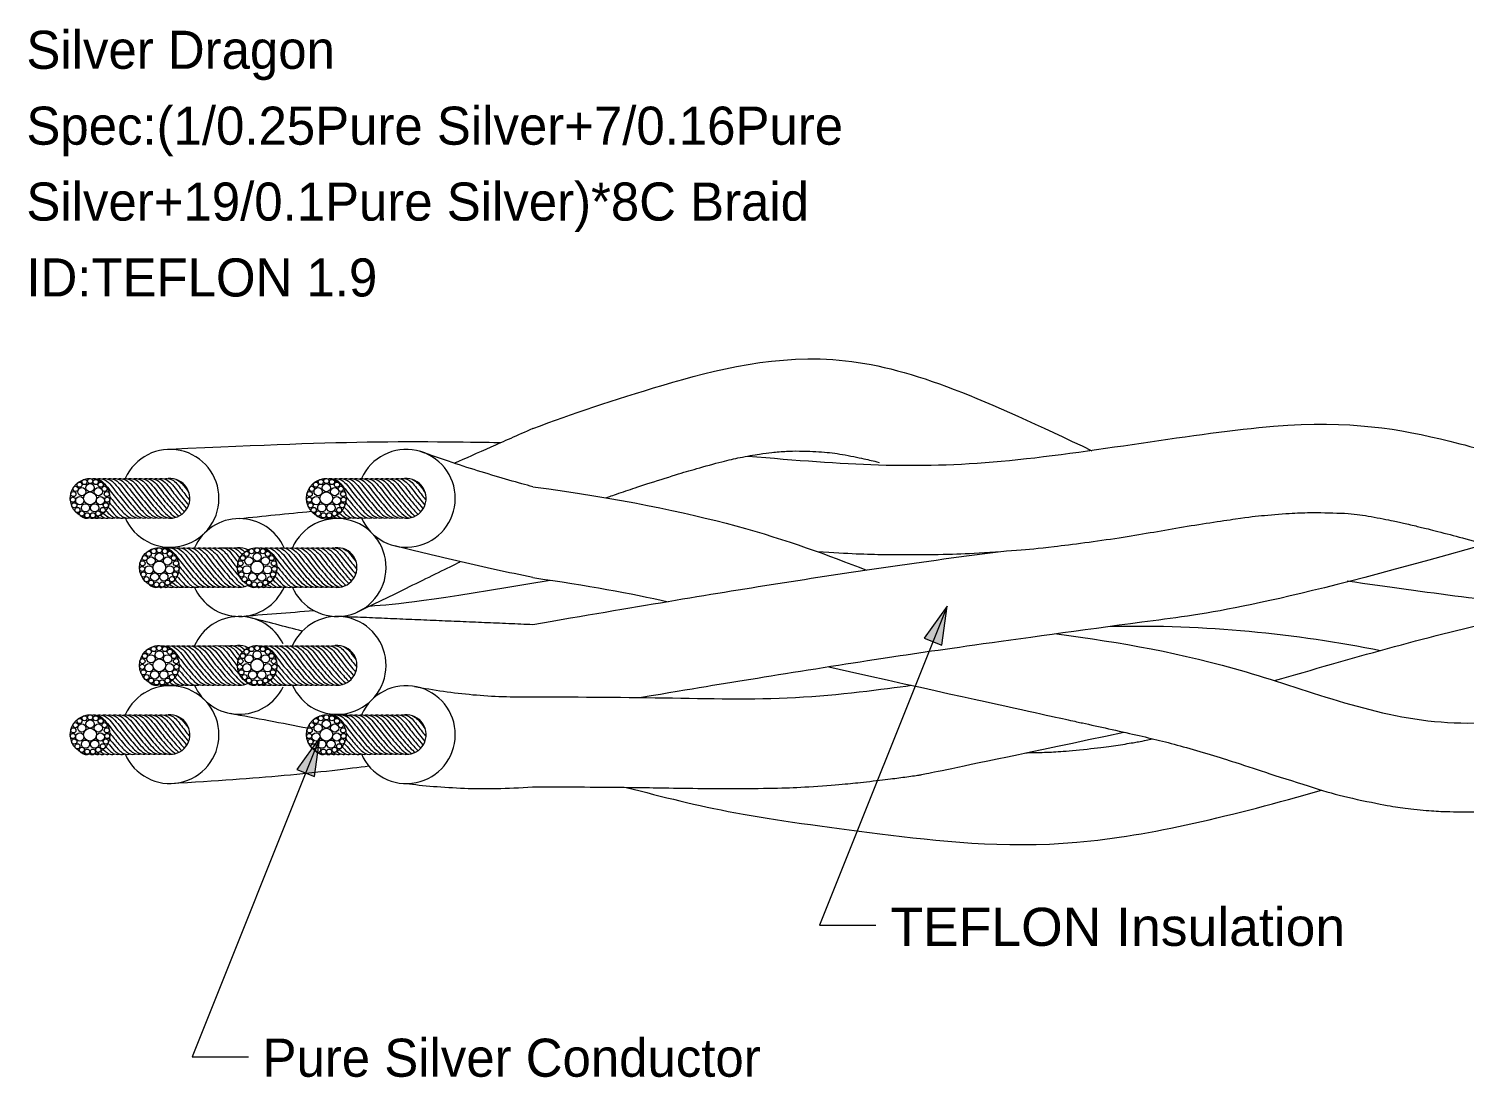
# Model space of a CAD drawing. Header units: feet. Extents: x 353 to 697, y -24 to 522.
# Drawn here: x 446.7 to 602.8, y 408.1 to 522.1 of the extents above; entities that cross this region are included whole.
import ezdxf

# ---------------------------------------------------------------- set-up
doc = ezdxf.new("R2010")
doc.units = ezdxf.units.FT
doc.header["$LTSCALE"] = 1.7
doc.layers.add('63', color=7, linetype='Continuous', lineweight=13)

msp = doc.modelspace()

# ---------------------------------------------------------------- hatches: boundary and pattern name
at = {"layer": '63'}
for points in [[(546.025, 455.069), (546.601, 459.297), (544.103, 455.837)], [(477.809, 440.778), (478.385, 445.006), (475.887, 441.546)]]:
    msp.add_hatch(color=256, dxfattribs=at).paths.add_polyline_path(points)

# ---------------------------------------------------------------- linework, layer by layer
for points in [[(546.601, 459.297), (532.735, 424.614), (538.848, 424.614)], [(478.385, 445.006), (464.519, 410.323), (470.632, 410.323)]]:
    msp.add_lwpolyline(points, dxfattribs=at)
for points in [[(546.025, 455.069), (546.601, 459.297), (544.103, 455.837)], [(477.809, 440.778), (478.385, 445.006), (475.887, 441.546)]]:
    msp.add_lwpolyline(points, close=True, dxfattribs=at)
for centre, radius in [((453.419, 471.025), 2.156), ((452.81, 472.799), 0.28), ((453.419, 472.901), 0.28), ((454.028, 472.799), 0.28), ((479.106, 471.025), 2.156), ((478.497, 472.799), 0.28), ((479.106, 472.901), 0.28), ((479.715, 472.799), 0.28), ((451.6, 471.485), 0.28), ((451.848, 472.051), 0.28), ((452.266, 472.505), 0.28), ((452.521, 471.741), 0.448), ((453.419, 471.025), 0.7), ((453.419, 472.173), 0.448), ((454.316, 471.741), 0.448), ((454.571, 472.505), 0.28), ((454.989, 472.051), 0.28), ((455.237, 471.485), 0.28), ((477.288, 471.485), 0.28), ((477.536, 472.051), 0.28), ((477.954, 472.505), 0.28), ((478.209, 471.741), 0.448), ((479.106, 471.025), 0.7), ((479.106, 472.173), 0.448), ((480.004, 471.741), 0.448), ((480.258, 472.505), 0.28), ((480.677, 472.051), 0.28), ((480.925, 471.485), 0.28), ((451.549, 470.87), 0.28), ((451.701, 470.271), 0.28), ((452.038, 469.754), 0.28), ((452.299, 470.769), 0.448), ((452.921, 469.99), 0.448), ((453.917, 469.99), 0.448), ((454.538, 470.769), 0.448), ((454.799, 469.754), 0.28), ((455.137, 470.271), 0.28), ((455.288, 470.87), 0.28), ((477.237, 470.87), 0.28), ((477.388, 470.271), 0.28), ((477.726, 469.754), 0.28), ((477.987, 470.769), 0.448), ((478.608, 469.99), 0.448), ((479.604, 469.99), 0.448), ((480.225, 470.769), 0.448), ((480.486, 469.754), 0.28), ((480.824, 470.271), 0.28), ((480.976, 470.87), 0.28), ((452.526, 469.375), 0.28), ((453.11, 469.174), 0.28), ((453.727, 469.174), 0.28), ((454.312, 469.375), 0.28), ((478.213, 469.375), 0.28), ((478.797, 469.174), 0.28), ((479.415, 469.174), 0.28), ((479.999, 469.375), 0.28), ((460.942, 463.501), 2.156), ((459.79, 464.981), 0.28), ((460.333, 465.275), 0.28), ((460.942, 464.649), 0.448), ((460.942, 465.377), 0.28), ((461.552, 465.275), 0.28), ((462.095, 464.981), 0.28), ((471.583, 463.501), 2.156), ((470.43, 464.981), 0.28), ((470.973, 465.275), 0.28), ((471.583, 464.649), 0.448), ((471.583, 465.377), 0.28), ((472.192, 465.275), 0.28), ((472.735, 464.981), 0.28), ((459.073, 463.346), 0.28), ((459.124, 463.962), 0.28), ((459.372, 464.527), 0.28), ((459.823, 463.246), 0.448), ((460.045, 464.217), 0.448), ((460.942, 463.501), 0.7), ((461.84, 464.217), 0.448), ((462.062, 463.246), 0.448), ((462.513, 464.527), 0.28), ((462.761, 463.962), 0.28), ((462.812, 463.346), 0.28), ((469.713, 463.346), 0.28), ((469.764, 463.962), 0.28), ((470.012, 464.527), 0.28), ((470.463, 463.246), 0.448), ((470.685, 464.217), 0.448), ((471.583, 463.501), 0.7), ((472.48, 464.217), 0.448), ((472.702, 463.246), 0.448), ((473.153, 464.527), 0.28), ((473.401, 463.962), 0.28), ((473.452, 463.346), 0.28), ((459.224, 462.747), 0.28), ((459.562, 462.23), 0.28), ((460.05, 461.851), 0.28), ((460.444, 462.467), 0.448), ((461.44, 462.467), 0.448), ((461.835, 461.851), 0.28), ((462.323, 462.23), 0.28), ((462.66, 462.747), 0.28), ((469.865, 462.747), 0.28), ((470.202, 462.23), 0.28), ((470.69, 461.851), 0.28), ((471.084, 462.467), 0.448), ((472.081, 462.467), 0.448), ((472.475, 461.851), 0.28), ((472.963, 462.23), 0.28), ((473.3, 462.747), 0.28), ((460.634, 461.651), 0.28), ((461.251, 461.651), 0.28), ((471.274, 461.651), 0.28), ((471.891, 461.651), 0.28), ((460.942, 452.861), 2.156), ((459.372, 453.887), 0.28), ((459.79, 454.341), 0.28), ((460.333, 454.635), 0.28), ((460.942, 454.009), 0.448), ((460.942, 454.737), 0.28), ((461.552, 454.635), 0.28), ((462.095, 454.341), 0.28), ((462.513, 453.887), 0.28), ((471.583, 452.861), 2.156), ((470.012, 453.887), 0.28), ((470.43, 454.341), 0.28), ((470.973, 454.635), 0.28), ((471.583, 454.009), 0.448), ((471.583, 454.737), 0.28), ((472.192, 454.635), 0.28), ((472.735, 454.341), 0.28), ((473.153, 453.887), 0.28), ((459.073, 452.706), 0.28), ((459.124, 453.321), 0.28), ((459.823, 452.605), 0.448), ((460.045, 453.577), 0.448), ((460.942, 452.861), 0.7), ((461.84, 453.577), 0.448), ((462.062, 452.605), 0.448), ((462.761, 453.321), 0.28), ((462.812, 452.706), 0.28), ((469.713, 452.706), 0.28), ((469.764, 453.321), 0.28), ((470.463, 452.605), 0.448), ((470.685, 453.577), 0.448), ((471.583, 452.861), 0.7), ((472.48, 453.577), 0.448), ((472.702, 452.605), 0.448), ((473.401, 453.321), 0.28), ((473.452, 452.706), 0.28), ((459.224, 452.107), 0.28), ((459.562, 451.59), 0.28), ((460.05, 451.211), 0.28), ((460.444, 451.827), 0.448), ((460.634, 451.011), 0.28), ((461.251, 451.011), 0.28), ((461.44, 451.827), 0.448), ((461.835, 451.211), 0.28), ((462.323, 451.59), 0.28), ((462.66, 452.107), 0.28), ((469.865, 452.107), 0.28), ((470.202, 451.59), 0.28), ((470.69, 451.211), 0.28), ((471.084, 451.827), 0.448), ((471.274, 451.011), 0.28), ((471.891, 451.011), 0.28), ((472.081, 451.827), 0.448), ((472.475, 451.211), 0.28), ((472.963, 451.59), 0.28), ((473.3, 452.107), 0.28), ((453.419, 445.337), 2.156), ((451.848, 446.363), 0.28), ((452.266, 446.818), 0.28), ((452.521, 446.053), 0.448), ((452.81, 447.112), 0.28), ((453.419, 446.485), 0.448), ((453.419, 447.213), 0.28), ((454.028, 447.112), 0.28), ((454.316, 446.053), 0.448), ((454.571, 446.818), 0.28), ((454.989, 446.363), 0.28), ((479.106, 445.337), 2.156), ((477.536, 446.363), 0.28), ((477.954, 446.818), 0.28), ((478.209, 446.053), 0.448), ((478.497, 447.112), 0.28), ((479.106, 446.485), 0.448), ((479.106, 447.213), 0.28), ((479.715, 447.112), 0.28), ((480.004, 446.053), 0.448), ((480.258, 446.818), 0.28), ((480.677, 446.363), 0.28), ((451.549, 445.182), 0.28), ((451.6, 445.798), 0.28), ((451.701, 444.584), 0.28), ((452.299, 445.082), 0.448), ((453.419, 445.337), 0.7), ((454.538, 445.082), 0.448), ((455.137, 444.584), 0.28), ((455.237, 445.798), 0.28), ((455.288, 445.182), 0.28), ((477.237, 445.182), 0.28), ((477.288, 445.798), 0.28), ((477.388, 444.584), 0.28), ((477.987, 445.082), 0.448), ((479.106, 445.337), 0.7), ((480.225, 445.082), 0.448), ((480.824, 444.584), 0.28), ((480.925, 445.798), 0.28), ((480.976, 445.182), 0.28), ((452.038, 444.067), 0.28), ((452.526, 443.687), 0.28), ((452.921, 444.303), 0.448), ((453.11, 443.487), 0.28), ((453.727, 443.487), 0.28), ((453.917, 444.303), 0.448), ((454.312, 443.687), 0.28), ((454.799, 444.067), 0.28), ((477.726, 444.067), 0.28), ((478.213, 443.687), 0.28), ((478.608, 444.303), 0.448), ((478.797, 443.487), 0.28), ((479.415, 443.487), 0.28), ((479.604, 444.303), 0.448), ((479.999, 443.687), 0.28), ((480.486, 444.067), 0.28)]:
    msp.add_circle(centre, radius, dxfattribs=at)
for centre, radius, start, end in [((462.112, 471.025), 5.32, 203.25631, 156.09655), ((487.799, 471.025), 5.32, 203.36548, 156.09655), ((462.112, 471.025), 2.156, 268.72032, 95.49533), ((487.799, 471.025), 2.156, 268.72032, 95.49533), ((469.636, 463.501), 5.32, 23.71607, 156.09655), ((480.276, 463.501), 5.32, 203.36548, 156.09655), ((469.636, 463.501), 2.156, 63.1588, 95.49533), ((480.276, 463.501), 2.156, 268.72032, 95.49533), ((469.636, 463.501), 5.32, 203.25631, 336.09524), ((469.636, 463.501), 2.156, 268.72032, 296.8412), ((469.636, 452.861), 5.32, 26.14096, 156.09655), ((480.276, 452.861), 5.32, 203.25631, 156.09655), ((469.636, 452.861), 2.156, 63.1588, 95.49533), ((480.276, 452.861), 2.156, 268.72032, 95.49533), ((462.112, 445.337), 5.32, 203.25631, 156.09655), ((469.636, 452.861), 5.32, 203.25631, 333.85904), ((469.636, 452.861), 2.156, 268.72032, 296.8412), ((487.799, 445.337), 5.32, 203.25631, 156.09655), ((462.112, 445.337), 2.156, 268.72032, 95.49533), ((487.799, 445.337), 2.156, 268.72032, 95.49533)]:
    msp.add_arc(centre, radius, start, end, dxfattribs=at)
for points, degree in [([(501.558, 478.61), (505.944, 480.243), (514.356, 483.146), (535.096, 488.618), (550.721, 481.745), (562.334, 476.204)], 3), ([(524.913, 475.619), (535.594, 474.704), (550.342, 473.669), (585.311, 480.442), (600.888, 477.694), (612.753, 474.006), (652.503, 462.915)], 3), ([(501.558, 478.61), (499.812, 477.834), (496.977, 476.576), (494.14, 475.324), (493.05, 474.845)], 3), ([(498.04, 477.049), (496.652, 477.085), (484.682, 477.32), (472.703, 476.803), (462.112, 476.345)], 3), ([(501.558, 472.283), (500.068, 472.683), (495.922, 473.863), (491.828, 475.213), (489.221, 476.151)], 3), ([(509.501, 471.08), (509.549, 471.096), (509.597, 471.113), (511.652, 471.832), (513.662, 472.504), (517.392, 473.678), (519.122, 474.199), (522.388, 475.085), (523.945, 475.451), (526.433, 475.891), (527.401, 476.018), (529.273, 476.161), (530.218, 476.181), (533.1, 476.095), (535.089, 475.843), (537.832, 475.268), (538.51, 475.109), (539.196, 474.931)], 3), ([(453.082, 473.14), (453.168, 473.164), (453.275, 473.182), (453.379, 473.181), (453.4, 473.181)], 3), ([(453.642, 473.14), (453.728, 473.164), (454.541, 473.301), (455.754, 471.612), (456.91, 470.214), (458.184, 468.773), (458.81, 468.879), (458.919, 468.919)], 3), ([(454.202, 473.14), (454.288, 473.164), (455.101, 473.301), (456.314, 471.612), (457.47, 470.214), (458.744, 468.773), (459.37, 468.879), (459.479, 468.919)], 3), ([(454.762, 473.14), (454.848, 473.164), (455.661, 473.301), (456.874, 471.612), (458.03, 470.214), (459.304, 468.773), (459.93, 468.879), (460.039, 468.919)], 3), ([(455.322, 473.14), (455.408, 473.164), (456.221, 473.301), (457.434, 471.612), (458.59, 470.214), (459.864, 468.773), (460.49, 468.879), (460.599, 468.919)], 3), ([(455.882, 473.14), (455.968, 473.164), (456.781, 473.301), (457.994, 471.612), (459.15, 470.214), (460.424, 468.773), (461.05, 468.879), (461.159, 468.919)], 3), ([(456.442, 473.14), (456.528, 473.164), (457.341, 473.301), (458.554, 471.612), (459.71, 470.214), (460.984, 468.773), (461.61, 468.879), (461.719, 468.919)], 3), ([(457.002, 473.14), (457.088, 473.164), (457.901, 473.301), (459.114, 471.612), (460.27, 470.214), (461.544, 468.773), (462.17, 468.879), (462.279, 468.919)], 3), ([(457.562, 473.14), (457.648, 473.164), (458.461, 473.301), (459.674, 471.612), (460.803, 470.247), (461.905, 468.998), (462.387, 468.886)], 3), ([(458.122, 473.14), (458.208, 473.164), (459.021, 473.301), (460.234, 471.612), (461.317, 470.302), (462.324, 469.158), (462.737, 468.961)], 3), ([(458.682, 473.14), (458.768, 473.164), (459.581, 473.301), (460.794, 471.612), (461.828, 470.362), (462.736, 469.326), (463.072, 469.094)], 3), ([(459.242, 473.14), (459.328, 473.164), (460.141, 473.301), (461.354, 471.612), (462.334, 470.427), (463.139, 469.506), (463.388, 469.287)], 3), ([(459.802, 473.14), (459.888, 473.164), (460.701, 473.301), (461.914, 471.612), (462.833, 470.501), (463.527, 469.704), (463.68, 469.545)], 3), ([(460.362, 473.14), (460.448, 473.164), (461.261, 473.301), (462.474, 471.612), (463.32, 470.589), (463.89, 469.93), (463.937, 469.877)], 3), ([(460.922, 473.14), (461.008, 473.164), (461.821, 473.301), (462.952, 471.726), (463.728, 470.774), (464.139, 470.292)], 3), ([(461.482, 473.14), (461.568, 473.164), (462.381, 473.301), (463.334, 471.973), (464.021, 471.107), (464.258, 470.818)], 3), ([(462.042, 473.14), (462.108, 473.158), (462.174, 473.171), (462.239, 473.177)], 3), ([(462.753, 473.083), (463.267, 472.849), (463.743, 472.193), (464.157, 471.651), (464.186, 471.614)], 3), ([(478.77, 473.14), (478.855, 473.164), (478.962, 473.182), (479.067, 473.181), (479.088, 473.181)], 3), ([(479.33, 473.14), (479.415, 473.164), (480.228, 473.301), (481.441, 471.612), (482.598, 470.214), (483.872, 468.773), (484.497, 468.879), (484.606, 468.919)], 3), ([(479.89, 473.14), (479.975, 473.164), (480.788, 473.301), (482.001, 471.612), (483.158, 470.214), (484.432, 468.773), (485.057, 468.879), (485.166, 468.919)], 3), ([(480.45, 473.14), (480.535, 473.164), (481.348, 473.301), (482.561, 471.612), (483.718, 470.214), (484.992, 468.773), (485.617, 468.879), (485.726, 468.919)], 3), ([(481.01, 473.14), (481.095, 473.164), (481.908, 473.301), (483.121, 471.612), (484.278, 470.214), (485.552, 468.773), (486.177, 468.879), (486.286, 468.919)], 3), ([(481.57, 473.14), (481.655, 473.164), (482.468, 473.301), (483.681, 471.612), (484.838, 470.214), (486.112, 468.773), (486.737, 468.879), (486.846, 468.919)], 3), ([(482.13, 473.14), (482.215, 473.164), (483.028, 473.301), (484.241, 471.612), (485.398, 470.214), (486.672, 468.773), (487.297, 468.879), (487.406, 468.919)], 3), ([(482.69, 473.14), (482.775, 473.164), (483.588, 473.301), (484.801, 471.612), (485.958, 470.214), (487.232, 468.773), (487.857, 468.879), (487.966, 468.919)], 3), ([(483.25, 473.14), (483.335, 473.164), (484.148, 473.301), (485.361, 471.612), (486.491, 470.247), (487.593, 468.998), (488.074, 468.886)], 3), ([(483.81, 473.14), (483.895, 473.164), (484.708, 473.301), (485.921, 471.612), (487.005, 470.302), (488.012, 469.158), (488.425, 468.961)], 3), ([(484.37, 473.14), (484.455, 473.164), (485.268, 473.301), (486.481, 471.612), (487.515, 470.362), (488.424, 469.326), (488.759, 469.094)], 3), ([(484.93, 473.14), (485.015, 473.164), (485.828, 473.301), (487.041, 471.612), (488.021, 470.427), (488.826, 469.506), (489.075, 469.287)], 3), ([(485.49, 473.14), (485.575, 473.164), (486.388, 473.301), (487.601, 471.612), (488.52, 470.501), (489.214, 469.704), (489.367, 469.545)], 3), ([(486.05, 473.14), (486.135, 473.164), (486.948, 473.301), (488.161, 471.612), (489.008, 470.589), (489.578, 469.93), (489.624, 469.877)], 3), ([(486.61, 473.14), (486.695, 473.164), (487.508, 473.301), (488.639, 471.726), (489.415, 470.774), (489.827, 470.292)], 3), ([(487.17, 473.14), (487.255, 473.164), (488.068, 473.301), (489.022, 471.973), (489.708, 471.107), (489.945, 470.818)], 3), ([(487.73, 473.14), (487.796, 473.158), (487.861, 473.171), (487.926, 473.177)], 3), ([(488.441, 473.083), (488.954, 472.849), (489.43, 472.193), (489.845, 471.651), (489.873, 471.614)], 3), ([(501.558, 472.283), (520.423, 469.744), (529.475, 466.486), (537.816, 463.217)], 3), ([(455.358, 470.083), (455.372, 470.067), (455.832, 469.533), (456.504, 468.773), (457.13, 468.879), (457.239, 468.919)], 3), ([(455.522, 470.549), (455.66, 470.383), (456.222, 469.726), (457.064, 468.773), (457.69, 468.879), (457.799, 468.919)], 3), ([(455.57, 471.174), (455.873, 470.794), (456.546, 469.993), (457.624, 468.773), (458.25, 468.879), (458.359, 468.919)], 3), ([(481.046, 470.083), (481.06, 470.067), (481.519, 469.533), (482.192, 468.773), (482.817, 468.879), (482.926, 468.919)], 3), ([(481.209, 470.549), (481.348, 470.383), (481.91, 469.726), (482.752, 468.773), (483.377, 468.879), (483.486, 468.919)], 3), ([(481.257, 471.174), (481.56, 470.794), (482.233, 469.993), (483.312, 468.773), (483.937, 468.879), (484.046, 468.919)], 3), ([(452.356, 469.149), (452.565, 468.99), (452.891, 468.825), (453.21, 468.879), (453.319, 468.919)], 3), ([(453.516, 468.871), (453.527, 468.87), (453.649, 468.859), (453.77, 468.879), (453.879, 468.919)], 3), ([(453.879, 468.919), (453.956, 468.891), (454.144, 468.848), (454.33, 468.879), (454.439, 468.919)], 3), ([(454.221, 469.024), (454.37, 468.935), (454.632, 468.835), (454.89, 468.879), (454.999, 468.919)], 3), ([(454.547, 469.187), (454.772, 469.008), (455.115, 468.822), (455.45, 468.879), (455.559, 468.919)], 3), ([(454.851, 469.413), (455.155, 469.12), (455.589, 468.808), (456.01, 468.879), (456.119, 468.919)], 3), ([(455.127, 469.709), (455.509, 469.288), (456.05, 468.791), (456.57, 468.879), (456.679, 468.919)], 3), ([(469.636, 468.821), (472.25, 469.093), (474.864, 469.366), (477.478, 469.611)], 3), ([(478.044, 469.149), (478.253, 468.99), (478.579, 468.825), (478.897, 468.879), (479.006, 468.919)], 3), ([(479.446, 468.896), (479.227, 468.8), (479.008, 468.705), (478.788, 468.609)], 3), ([(479.203, 468.871), (479.214, 468.87), (479.336, 468.859), (479.457, 468.879), (479.566, 468.919)], 3), ([(479.567, 468.919), (479.644, 468.891), (479.832, 468.848), (480.017, 468.879), (480.126, 468.919)], 3), ([(479.909, 469.024), (480.058, 468.935), (480.32, 468.835), (480.577, 468.879), (480.686, 468.919)], 3), ([(480.234, 469.187), (480.459, 469.008), (480.802, 468.822), (481.137, 468.879), (481.246, 468.919)], 3), ([(480.539, 469.413), (480.842, 469.12), (481.276, 468.808), (481.697, 468.879), (481.806, 468.919)], 3), ([(480.814, 469.709), (481.197, 469.288), (481.737, 468.791), (482.257, 468.879), (482.366, 468.919)], 3), ([(532.485, 465.232), (535.983, 465.018), (539.639, 464.881), (546.245, 464.924), (549.077, 465.022), (554.619, 465.403), (557.294, 465.66), (565.676, 466.721), (571.674, 467.86), (578.813, 468.93), (580.84, 469.165), (584.439, 469.443), (585.989, 469.487), (590.162, 469.43), (592.213, 469.147), (595.197, 468.556), (596.061, 468.363), (597.86, 467.943), (598.754, 467.725), (601.718, 466.971), (604.077, 466.333), (610.872, 464.442), (615.299, 463.193), (622.577, 461.143), (623.818, 460.793), (625.126, 460.425)], 3), ([(460.606, 465.616), (460.692, 465.64), (460.799, 465.658), (460.903, 465.658), (460.924, 465.657)], 3), ([(461.166, 465.616), (461.252, 465.64), (462.065, 465.777), (463.277, 464.088), (464.434, 462.69), (465.708, 461.249), (466.333, 461.355), (466.443, 461.395)], 3), ([(461.726, 465.616), (461.812, 465.64), (462.625, 465.777), (463.837, 464.088), (464.994, 462.69), (466.268, 461.249), (466.893, 461.355), (467.003, 461.395)], 3), ([(462.286, 465.616), (462.372, 465.64), (463.185, 465.777), (464.397, 464.088), (465.554, 462.69), (466.828, 461.249), (467.453, 461.355), (467.563, 461.395)], 3), ([(462.846, 465.616), (462.932, 465.64), (463.745, 465.777), (464.957, 464.088), (466.114, 462.69), (467.388, 461.249), (468.013, 461.355), (468.123, 461.395)], 3), ([(463.406, 465.616), (463.492, 465.64), (464.305, 465.777), (465.517, 464.088), (466.674, 462.69), (467.948, 461.249), (468.573, 461.355), (468.683, 461.395)], 3), ([(463.966, 465.616), (464.052, 465.64), (464.865, 465.777), (466.077, 464.088), (467.234, 462.69), (468.508, 461.249), (469.133, 461.355), (469.243, 461.395)], 3), ([(464.526, 465.616), (464.612, 465.64), (465.425, 465.777), (466.637, 464.088), (467.794, 462.69), (469.068, 461.249), (469.693, 461.355), (469.803, 461.395)], 3), ([(465.086, 465.616), (465.172, 465.64), (465.985, 465.777), (467.197, 464.088), (468.327, 462.723), (469.429, 461.474), (469.911, 461.363)], 3), ([(465.646, 465.616), (465.732, 465.64), (466.545, 465.777), (467.757, 464.088), (468.841, 462.778), (469.848, 461.634), (470.261, 461.438)], 3), ([(466.206, 465.616), (466.292, 465.64), (467.105, 465.777), (468.317, 464.088), (469.146, 463.087), (469.686, 462.462), (469.707, 462.437)], 3), ([(466.766, 465.616), (466.852, 465.64), (467.665, 465.777), (468.57, 464.515), (469.23, 463.677), (469.428, 463.434)], 3), ([(467.326, 465.616), (467.412, 465.64), (468.225, 465.777), (468.928, 464.797), (469.46, 464.102), (469.498, 464.053)], 3), ([(467.886, 465.616), (467.972, 465.64), (468.666, 465.757), (469.246, 465.107), (469.69, 464.534)], 3), ([(468.446, 465.616), (468.532, 465.64), (469.092, 465.734), (469.578, 465.329), (469.947, 464.906)], 3), ([(469.006, 465.616), (469.092, 465.64), (469.54, 465.716), (469.941, 465.471), (470.239, 465.188)], 3), ([(469.566, 465.616), (469.632, 465.634), (469.698, 465.647), (469.763, 465.653)], 3), ([(470.277, 465.559), (470.371, 465.516), (470.463, 465.461), (470.553, 465.395)], 3), ([(471.246, 465.616), (471.332, 465.64), (471.439, 465.658), (471.543, 465.658), (471.564, 465.657)], 3), ([(471.806, 465.616), (471.892, 465.64), (472.705, 465.777), (473.918, 464.088), (475.074, 462.69), (476.348, 461.249), (476.973, 461.355), (477.083, 461.395)], 3), ([(472.366, 465.616), (472.452, 465.64), (473.265, 465.777), (474.478, 464.088), (475.634, 462.69), (476.908, 461.249), (477.533, 461.355), (477.643, 461.395)], 3), ([(472.926, 465.616), (473.012, 465.64), (473.825, 465.777), (475.038, 464.088), (476.194, 462.69), (477.468, 461.249), (478.093, 461.355), (478.203, 461.395)], 3), ([(473.486, 465.616), (473.572, 465.64), (474.385, 465.777), (475.598, 464.088), (476.754, 462.69), (478.028, 461.249), (478.653, 461.355), (478.763, 461.395)], 3), ([(474.046, 465.616), (474.132, 465.64), (474.945, 465.777), (476.158, 464.088), (477.314, 462.69), (478.588, 461.249), (479.213, 461.355), (479.323, 461.395)], 3), ([(474.606, 465.616), (474.692, 465.64), (475.505, 465.777), (476.718, 464.088), (477.874, 462.69), (479.148, 461.249), (479.773, 461.355), (479.883, 461.395)], 3), ([(475.166, 465.616), (475.252, 465.64), (476.065, 465.777), (477.278, 464.088), (478.434, 462.69), (479.708, 461.249), (480.333, 461.355), (480.443, 461.395)], 3), ([(475.726, 465.616), (475.812, 465.64), (476.625, 465.777), (477.838, 464.088), (478.967, 462.723), (480.069, 461.474), (480.551, 461.363)], 3), ([(476.286, 465.616), (476.372, 465.64), (477.185, 465.777), (478.398, 464.088), (479.481, 462.778), (480.488, 461.634), (480.901, 461.438)], 3), ([(476.846, 465.616), (476.932, 465.64), (477.745, 465.777), (478.958, 464.088), (479.992, 462.838), (480.9, 461.803), (481.235, 461.57)], 3), ([(477.406, 465.616), (477.492, 465.64), (478.305, 465.777), (479.518, 464.088), (480.498, 462.904), (481.303, 461.983), (481.552, 461.763)], 3), ([(477.966, 465.616), (478.052, 465.64), (478.865, 465.777), (480.078, 464.088), (480.996, 462.978), (481.691, 462.18), (481.844, 462.021)], 3), ([(478.526, 465.616), (478.612, 465.64), (479.425, 465.777), (480.638, 464.088), (481.484, 463.065), (482.054, 462.406), (482.101, 462.353)], 3), ([(479.086, 465.616), (479.172, 465.64), (479.985, 465.777), (481.116, 464.202), (481.892, 463.25), (482.303, 462.768)], 3), ([(479.646, 465.616), (479.732, 465.64), (480.545, 465.777), (481.498, 464.449), (482.184, 463.583), (482.422, 463.294)], 3), ([(480.206, 465.616), (480.272, 465.634), (480.338, 465.647), (480.403, 465.653)], 3), ([(480.917, 465.559), (481.431, 465.325), (481.907, 464.67), (482.321, 464.127), (482.35, 464.09)], 3), ([(501.558, 462.407), (498.774, 462.981), (493.758, 464.08), (488.768, 465.291), (486.544, 465.855)], 3), ([(553.033, 465.297), (543.533, 464.072), (528.182, 461.808), (512.88, 459.225), (501.558, 457.281)], 3), ([(605.151, 466.031), (581.551, 459.34), (569.466, 457.807), (548.512, 454.926), (539.634, 453.63), (524.966, 451.306), (519.172, 450.348), (513.369, 449.369)], 3), ([(463.093, 463.651), (463.396, 463.27), (464.069, 462.47), (465.148, 461.249), (465.773, 461.355), (465.883, 461.395)], 3), ([(473.733, 463.651), (474.036, 463.27), (474.709, 462.47), (475.788, 461.249), (476.413, 461.355), (476.523, 461.395)], 3), ([(482.3, 458.581), (484.723, 459.756), (488.517, 461.595), (492.298, 463.463), (493.669, 464.13)], 3), ([(462.65, 462.185), (463.033, 461.764), (463.573, 461.267), (464.093, 461.355), (464.203, 461.395)], 3), ([(462.882, 462.559), (462.896, 462.543), (463.356, 462.01), (464.028, 461.249), (464.653, 461.355), (464.763, 461.395)], 3), ([(463.045, 463.025), (463.184, 462.86), (463.746, 462.202), (464.588, 461.249), (465.213, 461.355), (465.323, 461.395)], 3), ([(473.29, 462.185), (473.673, 461.764), (474.214, 461.267), (474.733, 461.355), (474.843, 461.395)], 3), ([(473.522, 462.559), (473.536, 462.543), (473.996, 462.01), (474.668, 461.249), (475.293, 461.355), (475.403, 461.395)], 3), ([(473.685, 463.025), (473.824, 462.86), (474.386, 462.202), (475.228, 461.249), (475.853, 461.355), (475.963, 461.395)], 3), ([(483.803, 459.31), (486.852, 459.553), (489.901, 459.796), (503.418, 462.139)], 3), ([(501.558, 462.407), (507.449, 461.582), (512.237, 460.695), (516.27, 459.777)], 3), ([(501.558, 462.407), (507.449, 461.582), (512.237, 460.695), (516.27, 459.777)], 3), ([(582.186, 451.221), (590.469, 453.558), (606.718, 458.471), (629.258, 461.014), (645.334, 462.207), (651.263, 462.791)], 3), ([(590.079, 462.053), (594.596, 461.398), (602.526, 460.314), (610.472, 459.347), (613.89, 458.952)], 3), ([(459.88, 461.625), (460.089, 461.467), (460.415, 461.301), (460.733, 461.355), (460.843, 461.395)], 3), ([(461.04, 461.347), (461.051, 461.346), (461.173, 461.335), (461.293, 461.355), (461.403, 461.395)], 3), ([(461.403, 461.395), (461.48, 461.367), (461.668, 461.324), (461.853, 461.355), (461.963, 461.395)], 3), ([(461.745, 461.5), (461.894, 461.411), (462.156, 461.312), (462.413, 461.355), (462.523, 461.395)], 3), ([(462.07, 461.664), (462.295, 461.484), (462.639, 461.299), (462.973, 461.355), (463.083, 461.395)], 3), ([(462.375, 461.89), (462.678, 461.596), (463.113, 461.284), (463.533, 461.355), (463.643, 461.395)], 3), ([(470.52, 461.625), (470.545, 461.606), (470.57, 461.588), (470.595, 461.57)], 3), ([(470.52, 461.625), (470.729, 461.467), (471.055, 461.301), (471.373, 461.355), (471.483, 461.395)], 3), ([(471.68, 461.347), (471.691, 461.346), (471.813, 461.335), (471.933, 461.355), (472.043, 461.395)], 3), ([(472.043, 461.395), (472.12, 461.367), (472.308, 461.324), (472.493, 461.355), (472.603, 461.395)], 3), ([(472.385, 461.5), (472.534, 461.411), (472.796, 461.312), (473.053, 461.355), (473.163, 461.395)], 3), ([(472.71, 461.664), (472.935, 461.484), (473.279, 461.299), (473.613, 461.355), (473.723, 461.395)], 3), ([(473.015, 461.89), (473.319, 461.596), (473.753, 461.284), (474.173, 461.355), (474.283, 461.395)], 3), ([(469.636, 458.181), (472.336, 458.396), (475.036, 458.611), (477.736, 458.827)], 3), ([(476.487, 456.596), (474.58, 457.082), (472.673, 457.571), (470.766, 458.06)], 3), ([(501.558, 457.281), (480.502, 458.176)], 1), ([(558.517, 456.302), (565.46, 455.354), (578.776, 453.079), (600.636, 444.128), (624.708, 450.373), (641.972, 451.273), (649.779, 451.582)], 3), ([(564.315, 457.11), (569.6, 457.218), (579.446, 456.846), (589.192, 455.399), (593.713, 454.492)], 3), ([(460.606, 454.976), (460.692, 455), (460.799, 455.018), (460.903, 455.018), (460.924, 455.017)], 3), ([(461.166, 454.976), (461.252, 455), (462.065, 455.137), (463.277, 453.448), (464.434, 452.05), (465.708, 450.609), (466.333, 450.715), (466.443, 450.755)], 3), ([(461.726, 454.976), (461.812, 455), (462.625, 455.137), (463.837, 453.448), (464.994, 452.05), (466.268, 450.609), (466.893, 450.715), (467.003, 450.755)], 3), ([(462.286, 454.976), (462.372, 455), (463.185, 455.137), (464.397, 453.448), (465.554, 452.05), (466.828, 450.609), (467.453, 450.715), (467.563, 450.755)], 3), ([(462.846, 454.976), (462.932, 455), (463.745, 455.137), (464.957, 453.448), (466.114, 452.05), (467.388, 450.609), (468.013, 450.715), (468.123, 450.755)], 3), ([(463.406, 454.976), (463.492, 455), (464.305, 455.137), (465.517, 453.448), (466.674, 452.05), (467.948, 450.609), (468.573, 450.715), (468.683, 450.755)], 3), ([(463.966, 454.976), (464.052, 455), (464.865, 455.137), (466.077, 453.448), (467.234, 452.05), (468.508, 450.609), (469.133, 450.715), (469.243, 450.755)], 3), ([(464.526, 454.976), (464.612, 455), (465.425, 455.137), (466.637, 453.448), (467.794, 452.05), (469.068, 450.609), (469.693, 450.715), (469.803, 450.755)], 3), ([(465.086, 454.976), (465.172, 455), (465.985, 455.137), (467.197, 453.448), (468.327, 452.083), (469.429, 450.834), (469.911, 450.723)], 3), ([(465.646, 454.976), (465.732, 455), (466.545, 455.137), (467.757, 453.448), (468.841, 452.138), (469.848, 450.994), (470.261, 450.798)], 3), ([(466.206, 454.976), (466.292, 455), (467.105, 455.137), (468.317, 453.448), (469.352, 452.198), (470.26, 451.163), (470.595, 450.93)], 3), ([(466.766, 454.976), (466.852, 455), (467.665, 455.137), (468.57, 453.875), (469.23, 453.037), (469.428, 452.794)], 3), ([(467.326, 454.976), (467.412, 455), (468.225, 455.137), (468.928, 454.157), (469.46, 453.462), (469.498, 453.413)], 3), ([(467.886, 454.976), (467.972, 455), (468.666, 455.117), (469.246, 454.467), (469.69, 453.894)], 3), ([(468.446, 454.976), (468.532, 455), (469.092, 455.094), (469.578, 454.689), (469.947, 454.266)], 3), ([(469.006, 454.976), (469.092, 455), (469.54, 455.075), (469.941, 454.831), (470.239, 454.548)], 3), ([(469.566, 454.976), (469.632, 454.994), (469.698, 455.007), (469.763, 455.013)], 3), ([(470.277, 454.919), (470.371, 454.876), (470.463, 454.821), (470.553, 454.755)], 3), ([(471.246, 454.976), (471.332, 455), (471.439, 455.018), (471.543, 455.018), (471.564, 455.017)], 3), ([(471.806, 454.976), (471.892, 455), (472.705, 455.137), (473.918, 453.448), (475.074, 452.05), (476.348, 450.609), (476.973, 450.715), (477.083, 450.755)], 3), ([(472.366, 454.976), (472.452, 455), (473.265, 455.137), (474.478, 453.448), (475.634, 452.05), (476.908, 450.609), (477.533, 450.715), (477.643, 450.755)], 3), ([(472.926, 454.976), (473.012, 455), (473.825, 455.137), (475.038, 453.448), (476.194, 452.05), (477.468, 450.609), (478.093, 450.715), (478.203, 450.755)], 3), ([(473.486, 454.976), (473.572, 455), (474.385, 455.137), (475.598, 453.448), (476.754, 452.05), (478.028, 450.609), (478.653, 450.715), (478.763, 450.755)], 3), ([(474.046, 454.976), (474.132, 455), (474.945, 455.137), (476.158, 453.448), (477.314, 452.05), (478.588, 450.609), (479.213, 450.715), (479.323, 450.755)], 3), ([(474.606, 454.976), (474.692, 455), (475.505, 455.137), (476.718, 453.448), (477.874, 452.05), (479.148, 450.609), (479.773, 450.715), (479.883, 450.755)], 3), ([(475.166, 454.976), (475.252, 455), (476.065, 455.137), (477.278, 453.448), (478.434, 452.05), (479.708, 450.609), (480.333, 450.715), (480.443, 450.755)], 3), ([(475.726, 454.976), (475.812, 455), (476.625, 455.137), (477.838, 453.448), (478.967, 452.083), (480.069, 450.834), (480.551, 450.723)], 3), ([(476.286, 454.976), (476.372, 455), (477.185, 455.137), (478.398, 453.448), (479.481, 452.138), (480.488, 450.994), (480.901, 450.798)], 3), ([(476.846, 454.976), (476.932, 455), (477.745, 455.137), (478.958, 453.448), (479.992, 452.198), (480.9, 451.163), (481.235, 450.93)], 3), ([(477.406, 454.976), (477.492, 455), (478.305, 455.137), (479.518, 453.448), (480.498, 452.264), (481.303, 451.342), (481.552, 451.123)], 3), ([(477.966, 454.976), (478.052, 455), (478.865, 455.137), (480.078, 453.448), (480.996, 452.337), (481.691, 451.54), (481.844, 451.381)], 3), ([(478.526, 454.976), (478.612, 455), (479.425, 455.137), (480.638, 453.448), (481.484, 452.425), (482.054, 451.766), (482.101, 451.713)], 3), ([(479.086, 454.976), (479.172, 455), (479.985, 455.137), (481.116, 453.562), (481.892, 452.61), (482.303, 452.128)], 3), ([(479.646, 454.976), (479.732, 455), (480.545, 455.137), (481.498, 453.809), (482.184, 452.943), (482.422, 452.654)], 3), ([(480.206, 454.976), (480.272, 454.994), (480.338, 455.007), (480.403, 455.013)], 3), ([(480.917, 454.919), (481.431, 454.685), (481.907, 454.03), (482.321, 453.487), (482.35, 453.45)], 3), ([(463.093, 453.01), (463.396, 452.63), (464.069, 451.829), (465.148, 450.609), (465.773, 450.715), (465.883, 450.755)], 3), ([(473.733, 453.01), (474.036, 452.63), (474.709, 451.829), (475.788, 450.609), (476.413, 450.715), (476.523, 450.755)], 3), ([(533.719, 452.689), (558.465, 447.207), (560.754, 446.728), (567.514, 445.241), (571.879, 444.183), (578.559, 442.139), (581.184, 441.232), (586.84, 439.429), (589.864, 438.534), (594.604, 437.596), (596.142, 437.355), (599.225, 437.038), (600.744, 436.959), (605.227, 436.901), (608.112, 437.103), (615.685, 437.953), (620.175, 438.811), (626.663, 439.887), (628.843, 440.209), (633.297, 440.739), (635.542, 440.952), (639.288, 441.289), (645.473, 441.768), (650.87, 442.648), (651.028, 442.672), (651.263, 442.707)], 3), ([(462.375, 451.25), (462.678, 450.956), (463.113, 450.644), (463.533, 450.715), (463.643, 450.755)], 3), ([(462.65, 451.545), (463.033, 451.124), (463.573, 450.627), (464.093, 450.715), (464.203, 450.755)], 3), ([(462.882, 451.919), (462.896, 451.903), (463.356, 451.37), (464.028, 450.609), (464.653, 450.715), (464.763, 450.755)], 3), ([(463.045, 452.385), (463.184, 452.22), (463.746, 451.562), (464.588, 450.609), (465.213, 450.715), (465.323, 450.755)], 3), ([(473.015, 451.25), (473.319, 450.956), (473.753, 450.644), (474.173, 450.715), (474.283, 450.755)], 3), ([(473.29, 451.545), (473.673, 451.124), (474.214, 450.627), (474.733, 450.715), (474.843, 450.755)], 3), ([(473.522, 451.919), (473.536, 451.903), (473.996, 451.37), (474.668, 450.609), (475.293, 450.715), (475.403, 450.755)], 3), ([(473.685, 452.385), (473.824, 452.22), (474.386, 451.562), (475.228, 450.609), (475.853, 450.715), (475.963, 450.755)], 3), ([(459.88, 450.985), (460.089, 450.827), (460.415, 450.661), (460.733, 450.715), (460.843, 450.755)], 3), ([(461.04, 450.707), (461.051, 450.706), (461.173, 450.695), (461.293, 450.715), (461.403, 450.755)], 3), ([(461.403, 450.755), (461.48, 450.727), (461.668, 450.684), (461.853, 450.715), (461.963, 450.755)], 3), ([(461.745, 450.86), (461.894, 450.771), (462.156, 450.672), (462.413, 450.715), (462.523, 450.755)], 3), ([(462.07, 451.023), (462.295, 450.844), (462.639, 450.658), (462.973, 450.715), (463.083, 450.755)], 3), ([(470.52, 450.985), (470.729, 450.827), (471.055, 450.661), (471.373, 450.715), (471.483, 450.755)], 3), ([(471.68, 450.707), (471.691, 450.706), (471.813, 450.695), (471.933, 450.715), (472.043, 450.755)], 3), ([(472.043, 450.755), (472.12, 450.727), (472.308, 450.684), (472.493, 450.715), (472.603, 450.755)], 3), ([(472.385, 450.86), (472.534, 450.771), (472.796, 450.672), (473.053, 450.715), (473.163, 450.755)], 3), ([(472.71, 451.023), (472.935, 450.844), (473.279, 450.658), (473.613, 450.715), (473.723, 450.755)], 3), ([(488.698, 450.581), (490.76, 450.176), (495.025, 449.564), (499.332, 449.41), (501.558, 449.452)], 3), ([(501.558, 449.452), (505.493, 449.437), (516.174, 449.397), (529.958, 448.979), (539.68, 450.287), (542.707, 450.7)], 3), ([(453.082, 447.453), (453.168, 447.476), (453.275, 447.494), (453.379, 447.494), (453.4, 447.493)], 3), ([(453.642, 447.453), (453.728, 447.476), (454.541, 447.613), (455.754, 445.924), (456.91, 444.527), (458.184, 443.086), (458.81, 443.192), (458.919, 443.231)], 3), ([(454.202, 447.453), (454.288, 447.476), (455.101, 447.613), (456.314, 445.924), (457.47, 444.527), (458.744, 443.086), (459.37, 443.192), (459.479, 443.231)], 3), ([(454.762, 447.453), (454.848, 447.476), (455.661, 447.613), (456.874, 445.924), (458.03, 444.527), (459.304, 443.086), (459.93, 443.192), (460.039, 443.231)], 3), ([(455.322, 447.453), (455.408, 447.476), (456.221, 447.613), (457.434, 445.924), (458.59, 444.527), (459.864, 443.086), (460.49, 443.192), (460.599, 443.231)], 3), ([(455.882, 447.453), (455.968, 447.476), (456.781, 447.613), (457.994, 445.924), (459.15, 444.527), (460.424, 443.086), (461.05, 443.192), (461.159, 443.231)], 3), ([(456.442, 447.453), (456.528, 447.476), (457.341, 447.613), (458.554, 445.924), (459.71, 444.527), (460.984, 443.086), (461.61, 443.192), (461.719, 443.231)], 3), ([(457.002, 447.453), (457.088, 447.476), (457.901, 447.613), (459.114, 445.924), (460.27, 444.527), (461.544, 443.086), (462.17, 443.192), (462.279, 443.231)], 3), ([(457.562, 447.453), (457.648, 447.476), (458.461, 447.613), (459.674, 445.924), (460.803, 444.559), (461.905, 443.311), (462.387, 443.199)], 3), ([(458.122, 447.453), (458.208, 447.476), (459.021, 447.613), (460.234, 445.924), (461.317, 444.615), (462.324, 443.47), (462.737, 443.274)], 3), ([(458.682, 447.453), (458.768, 447.476), (459.581, 447.613), (460.794, 445.924), (461.828, 444.675), (462.736, 443.639), (463.072, 443.407)], 3), ([(459.242, 447.453), (459.328, 447.476), (460.141, 447.613), (461.354, 445.924), (462.334, 444.74), (463.139, 443.819), (463.388, 443.599)], 3), ([(459.802, 447.453), (459.888, 447.476), (460.701, 447.613), (461.914, 445.924), (462.833, 444.814), (463.527, 444.016), (463.68, 443.857)], 3), ([(460.362, 447.453), (460.448, 447.476), (461.261, 447.613), (462.474, 445.924), (463.32, 444.901), (463.89, 444.242), (463.937, 444.189)], 3), ([(460.922, 447.453), (461.008, 447.476), (461.821, 447.613), (462.952, 446.038), (463.728, 445.087), (464.139, 444.604)], 3), ([(461.482, 447.453), (461.568, 447.476), (462.381, 447.613), (463.334, 446.285), (464.021, 445.419), (464.258, 445.13)], 3), ([(462.042, 447.453), (462.108, 447.471), (462.174, 447.483), (462.239, 447.49)], 3), ([(462.753, 447.396), (463.267, 447.161), (463.743, 446.506), (464.157, 445.964), (464.186, 445.926)], 3), ([(477.063, 446.026), (474.257, 446.56), (471.452, 447.097), (468.647, 447.634)], 3), ([(478.77, 447.453), (478.855, 447.476), (478.962, 447.494), (479.067, 447.494), (479.088, 447.493)], 3), ([(479.33, 447.453), (479.415, 447.476), (480.228, 447.613), (481.441, 445.924), (482.598, 444.527), (483.872, 443.086), (484.497, 443.192), (484.606, 443.231)], 3), ([(479.89, 447.453), (479.975, 447.476), (480.788, 447.613), (482.001, 445.924), (483.158, 444.527), (484.432, 443.086), (485.057, 443.192), (485.166, 443.231)], 3), ([(480.276, 447.541), (480.74, 447.485), (481.204, 447.43), (481.668, 447.375)], 3), ([(480.45, 447.453), (480.535, 447.476), (481.348, 447.613), (482.561, 445.924), (483.718, 444.527), (484.992, 443.086), (485.617, 443.192), (485.726, 443.231)], 3), ([(481.01, 447.453), (481.095, 447.476), (481.908, 447.613), (483.121, 445.924), (484.278, 444.527), (485.552, 443.086), (486.177, 443.192), (486.286, 443.231)], 3), ([(481.57, 447.453), (481.655, 447.476), (482.468, 447.613), (483.681, 445.924), (484.838, 444.527), (486.112, 443.086), (486.737, 443.192), (486.846, 443.231)], 3), ([(482.13, 447.453), (482.215, 447.476), (483.028, 447.613), (484.241, 445.924), (485.398, 444.527), (486.672, 443.086), (487.297, 443.192), (487.406, 443.231)], 3), ([(482.69, 447.453), (482.775, 447.476), (483.588, 447.613), (484.801, 445.924), (485.958, 444.527), (487.232, 443.086), (487.857, 443.192), (487.966, 443.231)], 3), ([(483.25, 447.453), (483.335, 447.476), (484.148, 447.613), (485.361, 445.924), (486.491, 444.559), (487.593, 443.311), (488.074, 443.199)], 3), ([(483.81, 447.453), (483.895, 447.476), (484.708, 447.613), (485.921, 445.924), (487.005, 444.615), (488.012, 443.47), (488.425, 443.274)], 3), ([(484.37, 447.453), (484.455, 447.476), (485.268, 447.613), (486.481, 445.924), (487.515, 444.675), (488.424, 443.639), (488.759, 443.407)], 3), ([(484.93, 447.453), (485.015, 447.476), (485.828, 447.613), (487.041, 445.924), (488.021, 444.74), (488.826, 443.819), (489.075, 443.599)], 3), ([(485.49, 447.453), (485.575, 447.476), (486.388, 447.613), (487.601, 445.924), (488.52, 444.814), (489.214, 444.016), (489.367, 443.857)], 3), ([(486.05, 447.453), (486.135, 447.476), (486.948, 447.613), (488.161, 445.924), (489.008, 444.901), (489.578, 444.242), (489.624, 444.189)], 3), ([(486.61, 447.453), (486.695, 447.476), (487.508, 447.613), (488.639, 446.038), (489.415, 445.087), (489.827, 444.604)], 3), ([(487.17, 447.453), (487.255, 447.476), (488.068, 447.613), (489.022, 446.285), (489.708, 445.419), (489.945, 445.13)], 3), ([(487.73, 447.453), (487.796, 447.471), (487.861, 447.483), (487.926, 447.49)], 3), ([(488.441, 447.396), (488.954, 447.161), (489.43, 446.506), (489.845, 445.964), (489.873, 445.926)], 3), ([(455.522, 444.861), (455.66, 444.696), (456.222, 444.038), (457.064, 443.086), (457.69, 443.192), (457.799, 443.231)], 3), ([(455.57, 445.487), (455.873, 445.106), (456.546, 444.306), (457.624, 443.086), (458.25, 443.192), (458.359, 443.231)], 3), ([(481.209, 444.861), (481.348, 444.696), (481.91, 444.038), (482.752, 443.086), (483.377, 443.192), (483.486, 443.231)], 3), ([(481.257, 445.487), (481.56, 445.106), (482.233, 444.306), (483.312, 443.086), (483.937, 443.192), (484.046, 443.231)], 3), ([(501.522, 439.667), (504.586, 439.656), (507.632, 439.645), (513.055, 439.592), (515.437, 439.551), (520.355, 439.48), (522.869, 439.454), (528.102, 439.515), (530.825, 439.606), (535.271, 439.937), (536.932, 440.106), (540.142, 440.482), (541.706, 440.69), (543.6, 440.947), (543.968, 440.997), (565.811, 445.601)], 3), ([(555.132, 443.371), (555.378, 443.373), (555.622, 443.377), (557.727, 443.421), (559.546, 443.535), (563.262, 443.914), (565.14, 444.176), (567.268, 444.539), (567.496, 444.579), (568.893, 444.866)], 3), ([(452.356, 443.461), (452.565, 443.303), (452.891, 443.138), (453.21, 443.192), (453.319, 443.231)], 3), ([(454.221, 443.336), (454.37, 443.248), (454.632, 443.148), (454.89, 443.192), (454.999, 443.231)], 3), ([(454.547, 443.5), (454.772, 443.321), (455.115, 443.135), (455.45, 443.192), (455.559, 443.231)], 3), ([(454.851, 443.726), (455.155, 443.432), (455.589, 443.12), (456.01, 443.192), (456.119, 443.231)], 3), ([(455.127, 444.021), (455.509, 443.601), (456.05, 443.103), (456.57, 443.192), (456.679, 443.231)], 3), ([(455.358, 444.396), (455.372, 444.379), (455.832, 443.846), (456.504, 443.086), (457.13, 443.192), (457.239, 443.231)], 3), ([(478.044, 443.461), (478.253, 443.303), (478.579, 443.138), (478.897, 443.192), (479.006, 443.231)], 3), ([(479.909, 443.336), (480.058, 443.248), (480.32, 443.148), (480.577, 443.192), (480.686, 443.231)], 3), ([(480.234, 443.5), (480.459, 443.321), (480.802, 443.135), (481.137, 443.192), (481.246, 443.231)], 3), ([(480.539, 443.726), (480.842, 443.432), (481.276, 443.12), (481.697, 443.192), (481.806, 443.231)], 3), ([(480.814, 444.021), (481.197, 443.601), (481.737, 443.103), (482.257, 443.192), (482.366, 443.231)], 3), ([(481.046, 444.396), (481.06, 444.379), (481.519, 443.846), (482.192, 443.086), (482.817, 443.192), (482.926, 443.231)], 3), ([(453.516, 443.183), (453.527, 443.182), (453.649, 443.171), (453.77, 443.192), (453.879, 443.231)], 3), ([(453.879, 443.231), (453.956, 443.203), (454.144, 443.16), (454.33, 443.192), (454.439, 443.231)], 3), ([(462.112, 440.017), (467.326, 440.352), (474.548, 440.817), (481.72, 441.67), (483.71, 441.934)], 3), ([(479.203, 443.183), (479.214, 443.182), (479.336, 443.171), (479.457, 443.192), (479.566, 443.231)], 3), ([(479.567, 443.231), (479.644, 443.203), (479.832, 443.16), (480.017, 443.192), (480.126, 443.231)], 3), ([(487.799, 440.017), (489.541, 439.797), (494.104, 439.396), (498.685, 439.455), (501.522, 439.667)], 3), ([(511.713, 439.604), (515.758, 438.554), (522.78, 436.731), (538.293, 434.64), (559.811, 432.088), (577.673, 436.57), (587.296, 439.296)], 3)]:
    msp.add_open_spline(points, degree=degree, dxfattribs=at)

# ---------------------------------------------------------------- texts
for s, p in [('Silver Dragon', (446.494, 517.714)), ('Spec:(1/0.25Pure Silver+7/0.16Pure ', (446.494, 509.464)), ('Silver+19/0.1Pure Silver)*8C Braid', (446.494, 501.214)), ('ID:TEFLON 1.9', (446.494, 492.964)), ('Pure Silver Conductor', (472.169, 408.144))]:
    msp.add_text(s, height=4.14, dxfattribs=at).set_placement(p)
at = {"layer": '63', "width": 1.05}
msp.add_text('TEFLON Insulation', height=4.14, dxfattribs=at).set_placement((540.427, 422.373))

doc.saveas('drawing.dxf')
